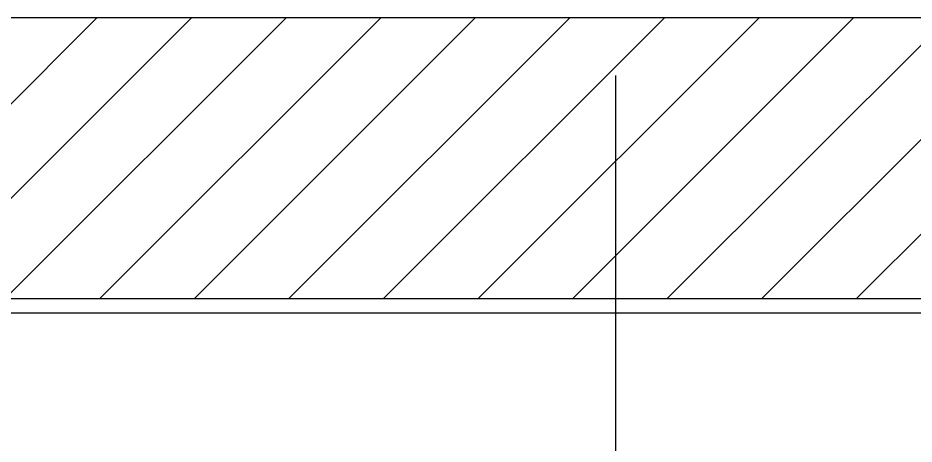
# Model space of a CAD drawing. Header units: millimetres. Extents: x 54215 to 67697, y 23496 to 56611.
# Drawn here: x 56024.63 to 56037.4, y 25501.01 to 25507.09 of the extents above; entities that cross this region are included whole.
import ezdxf

# ---------------------------------------------------------------- set-up
doc = ezdxf.new("R2010")
doc.units = ezdxf.units.MM

# ---------------------------------------------------------------- blocks, each defined once
blk = doc.blocks.new('cephe pasta')
at = {"true_color": 0x2776bb}
h = blk.add_hatch(dxfattribs=at)
h.set_pattern_fill('ANSI31', color=152, scale=0.3)
h.set_pattern_definition([(45, (6736.7787, 16780.127), (-0.67351921, 0.67351921), [])])
h.paths.add_polyline_path([(10799.005, 21202.886), (10799.005, 21181.386), (10803.005, 21181.386), (10803.005, 21206.886), (10738.005, 21206.886), (10738.005, 21181.386), (10742.005, 21181.386), (10742.005, 21202.886)])
at = {"color": 241, "lineweight": 15, "true_color": 0xf7abae}
blk.add_line((10730.362, 21206.886), (10811.362, 21206.886), dxfattribs=at)
at = {"color": 143, "true_color": 0x7aafdf}
blk.add_line((10770.105, 21206.065), (10770.105, 21198.096), dxfattribs=at)
at = {"color": 231, "lineweight": 15}
blk.add_line((10730.362, 21202.886), (10811.362, 21202.886), dxfattribs=at)
blk.add_lwpolyline([(10730.362, 21206.886), (10811.362, 21206.886), (10811.362, 21202.886), (10730.362, 21202.886)], close=True, dxfattribs=at)
at = {"color": 152, "true_color": 0x2776bb}
for points in [[(10738.005, 21181.386), (10803.005, 21181.386), (10803.005, 21206.886), (10738.005, 21206.886)], [(10799.005, 21181.386), (10742.005, 21181.386), (10742.005, 21202.886), (10799.005, 21202.886)]]:
    blk.add_lwpolyline(points, close=True, dxfattribs=at)
at = {"color": 143, "true_color": 0x7aafdf}
blk.add_lwpolyline([(10746.605, 21202.68), (10793.605, 21202.68), (10793.605, 21188.68), (10746.605, 21188.68)], close=True, dxfattribs=at)

msp = doc.modelspace()

# ---------------------------------------------------------------- block references
msp.add_blockref('cephe pasta', (45263.041, 4300.2))

doc.saveas('drawing.dxf')
